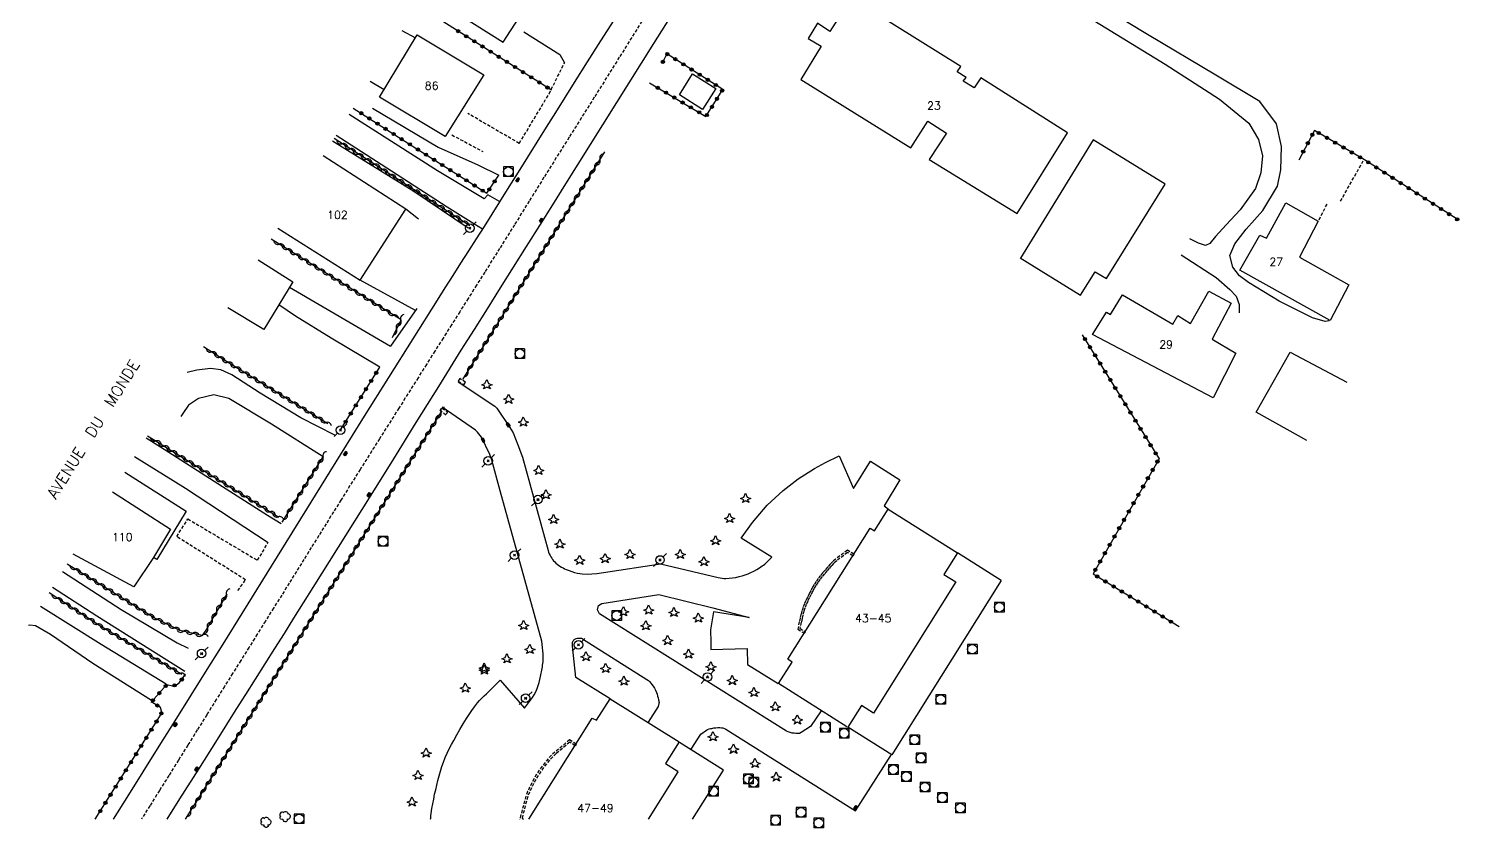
# Model space of a CAD drawing. Header units: millimetres. Extents: x 146000 to 147001, y 141999 to 143000.
# Drawn here: x 146360.1 to 146583.6, y 141998.6 to 142123.5 of the extents above; entities that cross this region are included whole.
import ezdxf
from ezdxf.enums import TextEntityAlignment as Align

# ---------------------------------------------------------------- set-up
doc = ezdxf.new("R2010")
doc.units = ezdxf.units.MM
doc.linetypes.add('DASHED', pattern=[0.75, 0.5, -0.25])
doc.layers.get('0').update_dxf_attribs({"linetype": 'CONTINUOUS'})
for name, color, linetype in [('W0001', 6, 'DASHED'), ('W0008', 7, 'CONTINUOUS'), ('W0014', 7, 'CONTINUOUS'), ('W0017', 7, 'CONTINUOUS'), ('W0101', 7, 'CONTINUOUS'), ('W0104', 1, 'CONTINUOUS'), ('W0112', 1, 'DASHED'), ('W0300', 7, 'CONTINUOUS'), ('W0303', 7, 'CONTINUOUS'), ('W0310', 3, 'CONTINUOUS'), ('W0323', 7, 'CONTINUOUS'), ('W0401', 7, 'CONTINUOUS'), ('W0420', 7, 'CONTINUOUS'), ('W0473', 7, 'CONTINUOUS'), ('W0989', 7, 'CONTINUOUS'), ('W0991', 7, 'CONTINUOUS')]:
    doc.layers.add(name, color=color, linetype=linetype)
doc.styles.get("Standard").update_dxf_attribs({"font": 'romans.shx', "width": 0.85})

# ---------------------------------------------------------------- blocks, each defined once
blk = doc.blocks.new('T401')
for p, q in [((-0.3, 0.3), (0, 0.3)), ((-0.3, -0.25), (-0.3, 0.3)), ((-0.3, 0.15), (0, 0.15)), ((-0.3, 0), (0, 0)), ((0, 0.3), (0, -0.25)), ((-0.3, -0.15), (0, -0.15)), ((-0.3, -0.25), (-0.3, -0.3)), ((-0.3, -0.3), (0, -0.3)), ((0, -0.3), (0, -0.25))]:
    blk.add_line(p, q)
blk = doc.blocks.new('T473')
for p, q in [((-0.166667, 0.166667), (0.166667, -0.166667)), ((-0.166667, -0.166667), (0.166667, 0.166667)), ((0.500001, 0.500001), (1.000002, 1.000002)), ((-1.000002, -1.000002), (-0.500001, -0.500001))]:
    blk.add_line(p, q)
blk.add_ellipse((0, 0), major_axis=(0.471405, 0.471405), ratio=1, start_param=5.4977871438, end_param=11.780972451)
blk = doc.blocks.new('T303')
for p, q in [((-0.77, 0), (-0.28, 0.21)), ((-0.28, -0.21), (-0.77, 0)), ((-0.28, 0.21), (0, 0.83)), ((0, 0.83), (0.28, 0.21)), ((0.28, 0.21), (0.83, 0)), ((0.83, 0), (0.28, -0.21)), ((-0.49, -0.63), (-0.28, -0.21)), ((0, -0.35), (-0.49, -0.63)), ((0.56, -0.63), (0, -0.35)), ((0.28, -0.21), (0.56, -0.63))]:
    blk.add_line(p, q)
blk = doc.blocks.new('T420')
for p, q in [((0.75, 0.75), (-0.75, 0.75)), ((-0.75, 0.75), (-0.75, -0.75)), ((0.75, 0.75), (0.75, -0.75)), ((0.75, -0.75), (-0.75, -0.75))]:
    blk.add_line(p, q)
blk.add_ellipse((0, 0), major_axis=(-0.53, 0.53), ratio=1, start_param=3.926991, end_param=10.210176)
blk = doc.blocks.new('T300')
for p, q in [((-0.8, 0.51), (-0.86, 0.34)), ((-0.86, 0.34), (-0.86, 0.17)), ((-0.86, 0.17), (-0.74, 0.06)), ((-0.69, 0.63), (-0.8, 0.51)), ((-0.8, -0.06), (-0.74, 0.06)), ((-0.74, 0.06), (-0.69, 0.11)), ((-0.57, 0.69), (-0.69, 0.63)), ((-0.46, 0.69), (-0.57, 0.69)), ((-0.29, 0.63), (-0.46, 0.69)), ((-0.29, 0.63), (-0.17, 0.74)), ((-0.23, 0.57), (-0.29, 0.63)), ((-0.17, 0.74), (-0.06, 0.8)), ((-0.06, 0.8), (0.06, 0.8)), ((0.06, 0.8), (0.23, 0.74)), ((0.23, 0.74), (0.34, 0.63)), ((0.34, 0.63), (0.4, 0.51)), ((0.46, 0.46), (0.34, 0.46)), ((0.4, 0.51), (0.4, 0.46)), ((0.57, 0.4), (0.46, 0.46)), ((0.57, 0.4), (0.69, 0.29)), ((0.69, 0.29), (0.74, 0.17)), ((0.74, 0.06), (0.69, -0.17)), ((0.74, 0.17), (0.74, 0.06)), ((-0.8, -0.17), (-0.8, -0.06)), ((-0.8, -0.23), (-0.8, -0.17)), ((-0.74, -0.34), (-0.8, -0.23)), ((-0.69, -0.4), (-0.74, -0.34)), ((-0.51, -0.46), (-0.69, -0.4)), ((-0.4, -0.46), (-0.51, -0.46)), ((-0.4, -0.46), (-0.34, -0.46)), ((-0.34, -0.46), (-0.34, -0.4)), ((-0.34, -0.51), (-0.34, -0.46)), ((-0.29, -0.63), (-0.34, -0.51)), ((-0.17, -0.74), (-0.29, -0.63)), ((-0.06, -0.8), (-0.17, -0.74)), ((0.06, -0.8), (-0.06, -0.8)), ((0.17, -0.74), (0.06, -0.8)), ((0.23, -0.69), (0.17, -0.74)), ((0.29, -0.46), (0.23, -0.46)), ((0.29, -0.63), (0.23, -0.69)), ((0.46, -0.4), (0.29, -0.46)), ((0.34, -0.51), (0.29, -0.63)), ((0.34, -0.51), (0.34, -0.46)), ((0.57, -0.34), (0.46, -0.4)), ((0.63, -0.29), (0.57, -0.34)), ((0.69, -0.17), (0.63, -0.29))]:
    blk.add_line(p, q)
blk = doc.blocks.new('t323o')
at = {"color": 0, "linetype": 'Continuous'}
for radius in [0.25, 0.15]:
    blk.add_circle((0, 0), radius, dxfattribs=at)
blk = doc.blocks.new('t310o')
at = {"color": 0, "linetype": 'Continuous'}
for centre, start, end in [((-0.5, 0.38), 216.8699, 323.1304), ((0.5, -0.37), 36.8699, 143.1303)]:
    blk.add_arc(centre, 0.625, start, end, dxfattribs=at)

msp = doc.modelspace()

# ---------------------------------------------------------------- linework, layer by layer
at = {"layer": 'W0001'}
msp.add_lwpolyline([(146456.32, 142125.31), (146452.4, 142119.05), (146448.48, 142112.79), (146444.55, 142106.54), (146440.63, 142100.29), (146438.32, 142096.58), (146436.02, 142092.88), (146433.7, 142089.18), (146431.38, 142085.48), (146430.09, 142083.42), (146428.78, 142081.36), (146427.48, 142079.29), (146426.18, 142077.23), (146424.87, 142075.17), (146423.57, 142073.11), (146422.26, 142071.04), (146420.96, 142068.98), (146417.95, 142064.2), (146414.93, 142059.43), (146411.92, 142054.65), (146408.91, 142049.86), (146407.75, 142048.01), (146406.59, 142046.15), (146405.44, 142044.3), (146404.28, 142042.44), (146403.13, 142040.58), (146401.97, 142038.72), (146400.81, 142036.86), (146399.66, 142035.01), (146398.38, 142032.97), (146397.1, 142030.93), (146395.83, 142028.89), (146394.55, 142026.85), (146393.27, 142024.81), (146391.99, 142022.77), (146390.71, 142020.73), (146389.44, 142018.69), (146387.95, 142016.32), (146386.47, 142013.94), (146384.99, 142011.57), (146383.51, 142009.2), (146382.03, 142006.83), (146380.55, 142004.46), (146379.06, 142002.09), (146377.74, 142000)], dxfattribs=at)
at = {"layer": 'W0008'}
for points in [[(146444.05, 142099.25), (146457.81, 142121.19)], [(146413.64, 142050.64), (146417.15, 142056.3), (146420.66, 142061.96), (146424.18, 142067.61), (146427.71, 142073.26), (146429.75, 142076.51), (146431.79, 142079.76), (146433.83, 142083.01), (146435.88, 142086.26), (146437.92, 142089.5), (146439.97, 142092.75), (146442.01, 142096), (146444.05, 142099.25)], [(146427.21, 142068.32), (146432.93, 142064.53), (146433.28, 142064.2), (146435.28, 142061.22), (146435.79, 142060.36), (146436.53, 142058.5), (146437.26, 142056.56), (146441.26, 142041.99), (146441.34, 142041.72), (146441.45, 142041.47), (146441.57, 142041.22), (146441.7, 142040.97), (146441.84, 142040.77), (146441.98, 142040.57), (146442.14, 142040.38), (146442.31, 142040.19), (146442.5, 142040.01), (146442.7, 142039.85), (146442.91, 142039.69), (146443.12, 142039.54), (146443.36, 142039.39), (146443.61, 142039.25), (146443.86, 142039.11), (146444.12, 142039), (146444.54, 142038.83), (146444.97, 142038.67), (146445.4, 142038.54), (146445.85, 142038.45), (146446.61, 142038.35), (146447.37, 142038.3), (146448.13, 142038.31), (146448.9, 142038.4), (146449.95, 142038.56), (146458.83, 142039.91), (146467.85, 142037.74), (146468.15, 142037.68), (146468.45, 142037.64), (146468.75, 142037.62), (146469.06, 142037.62), (146469.58, 142037.64), (146470.09, 142037.7), (146470.6, 142037.78), (146471.11, 142037.89), (146471.58, 142038.02), (146472.05, 142038.17), (146472.52, 142038.34), (146472.97, 142038.54), (146473.43, 142038.76), (146473.87, 142039.01), (146474.31, 142039.28), (146474.73, 142039.57), (146474.93, 142039.71), (146475.13, 142039.85), (146475.31, 142040.01), (146475.49, 142040.18), (146476.22, 142040.95), (146471.44, 142043.89), (146473.18, 142046.33), (146475.51, 142049.07), (146478.01, 142051.35), (146480.34, 142053.19), (146482.9, 142054.81), (146484.6, 142055.73), (146486.73, 142056.79), (146488.98, 142051.67), (146491.62, 142055.91), (146496.23, 142053.04), (146493.76, 142048.94), (146494.42, 142048.47)], [(146404.58, 142036.18), (146413.64, 142050.64)], [(146381.78, 142000), (146383.76, 142003.16), (146386.69, 142007.81), (146389.62, 142012.46), (146392.55, 142017.12), (146394.05, 142019.5), (146395.56, 142021.88), (146397.06, 142024.26), (146398.57, 142026.65), (146400.07, 142029.03), (146401.57, 142031.41), (146403.08, 142033.79), (146404.58, 142036.18)], [(146483.91, 142016.92), (146482.28, 142014.45), (146480.83, 142013.51), (146480.55, 142013.39), (146480.25, 142013.36), (146479.97, 142013.38), (146479.69, 142013.41), (146479.39, 142013.45), (146479.08, 142013.52), (146478.79, 142013.63), (146478.51, 142013.77), (146449.3, 142032.1), (146448.97, 142032.71), (146449.16, 142033.36), (146449.68, 142033.71), (146458.57, 142035.08), (146467, 142033.02), (146472.66, 142031.49), (146467.13, 142032.41), (146466.66, 142029.57), (146466.68, 142027.59), (146466.7, 142026.53), (146472.36, 142026.67), (146472.44, 142024.17), (146477.24, 142021.2)], [(146450.95, 142018.81), (146445.63, 142022.15), (146445.11, 142027.01), (146445.1, 142027.1), (146445.09, 142027.19), (146445.08, 142027.29), (146445.07, 142027.38), (146445.07, 142027.48), (146445.08, 142027.57), (146445.1, 142027.67), (146445.13, 142027.76), (146445.19, 142027.88), (146445.27, 142027.98), (146445.36, 142028.07), (146445.47, 142028.14), (146445.66, 142028.22), (146445.86, 142028.27), (146446.07, 142028.3), (146446.27, 142028.3), (146446.37, 142028.29), (146446.48, 142028.27), (146446.57, 142028.23), (146446.67, 142028.18), (146456.71, 142021.84), (146456.94, 142021.67), (146457.14, 142021.48), (146457.32, 142021.27), (146457.49, 142021.05), (146457.7, 142020.76), (146457.89, 142020.45), (146458.05, 142020.13), (146458.2, 142019.8), (146458.3, 142019.52), (146458.39, 142019.23), (146458.45, 142018.94), (146458.51, 142018.65), (146458.55, 142018.51), (146458.58, 142018.36), (146458.6, 142018.21), (146458.58, 142018.06), (146458.46, 142017.62), (146456.93, 142015.15)], [(146463.61, 142010.93), (146465.15, 142013.29), (146466.01, 142013.92), (146466.2, 142014.03), (146466.41, 142014.1), (146466.62, 142014.14), (146466.83, 142014.18), (146467.15, 142014.24), (146467.47, 142014.29), (146467.8, 142014.31), (146468.12, 142014.3), (146468.36, 142014.28), (146468.59, 142014.24), (146468.82, 142014.17), (146469.03, 142014.07), (146489.32, 142001.28), (146494.9, 142010.1)]]:
    msp.add_lwpolyline(points, dxfattribs=at)
at = {"layer": 'W0014'}
for points in [[(146457.81, 142121.19), (146464.32, 142131.56)], [(146451.54, 142124.86), (146449.47, 142121.61), (146447.4, 142118.35), (146445.34, 142115.09), (146443.88, 142112.77), (146442.42, 142110.44), (146440.97, 142108.11), (146439.52, 142105.78), (146438.07, 142103.44), (146436.62, 142101.11), (146435.16, 142098.78), (146433.7, 142096.46), (146432.49, 142094.53), (146431.27, 142092.62), (146430.04, 142090.7), (146428.82, 142088.78), (146427.6, 142086.86), (146426.38, 142084.95), (146425.16, 142083.03), (146423.94, 142081.11), (146420.14, 142075.07), (146416.34, 142069.03), (146412.56, 142062.98), (146408.79, 142056.93)], [(146420.75, 142079.77), (146416.64, 142073.88)], [(146422.91, 142000), (146422.93, 142000.15), (146422.97, 142000.52), (146423.02, 142000.88), (146423.13, 142001.64), (146423.26, 142002.39), (146423.4, 142003.13), (146423.55, 142003.88), (146423.71, 142004.6), (146423.87, 142005.32), (146424.05, 142006.04), (146424.25, 142006.75), (146424.46, 142007.47), (146424.68, 142008.2), (146424.92, 142008.91), (146425.19, 142009.62), (146425.49, 142010.3), (146425.82, 142010.97), (146426.18, 142011.64), (146426.53, 142012.29), (146427.01, 142013.16), (146427.5, 142014.03), (146428.01, 142014.88), (146428.53, 142015.73), (146428.94, 142016.35), (146429.35, 142016.97), (146429.78, 142017.57), (146430.24, 142018.15), (146430.58, 142018.54), (146430.94, 142018.9), (146431.31, 142019.25), (146431.67, 142019.6), (146433.78, 142021.69), (146437.59, 142017.33), (146438.83, 142018.99), (146439.12, 142019.43), (146439.35, 142019.91), (146439.54, 142020.39), (146439.72, 142020.88), (146439.87, 142021.35), (146440, 142021.82), (146440.11, 142022.3), (146440.21, 142022.79), (146440.26, 142023.04), (146440.3, 142023.29), (146440.35, 142023.54), (146440.39, 142023.79), (146440.42, 142024.05), (146440.45, 142024.3), (146440.48, 142024.56), (146440.49, 142024.81), (146440.5, 142025.31), (146440.49, 142025.82), (146440.46, 142026.32), (146440.41, 142026.82), (146440.29, 142027.79), (146433.81, 142051.29), (146432.46, 142056.09), (146432.18, 142056.99), (146430.87, 142059.7), (146430.25, 142060.49), (146429.94, 142060.78), (146424.71, 142064.37)], [(146408.79, 142056.93), (146406.48, 142053.24), (146404.19, 142049.55), (146401.9, 142045.85), (146399.61, 142042.15), (146397.33, 142038.45), (146395.04, 142034.75), (146392.75, 142031.05), (146390.44, 142027.36), (146387.95, 142023.37), (146385.45, 142019.38), (146382.95, 142015.38), (146380.46, 142011.39), (146377.96, 142007.39), (146375.47, 142003.4), (146373.35, 142000)]]:
    msp.add_lwpolyline(points, dxfattribs=at)
at = {"layer": 'W0017'}
for points in [[(146563.31, 142077.88), (146562.69, 142077.74), (146560.68, 142078.34), (146555.5, 142080.95), (146550.67, 142083.85), (146549.29, 142084.92), (146548.25, 142086.26), (146547.79, 142088.05), (146548.57, 142089.91), (146550.31, 142092.17), (146552.92, 142095.09), (146555.23, 142098.91), (146555.73, 142101.44), (146555.85, 142105.11), (146555.08, 142108.67), (146552.48, 142112.14), (146545.6, 142116.23), (146534.89, 142122.59), (146510.25, 142137.57), (146491.58, 142149.28), (146484.23, 142154.46), (146482.3, 142155.9)], [(146480.69, 142153.39), (146490.43, 142147.26), (146507.4, 142136.47), (146523.32, 142126.8), (146537.69, 142117.95), (146546.15, 142112.51), (146550.76, 142108.75), (146552.25, 142106.21), (146552.89, 142103.67), (146552.6, 142100.99), (146551.81, 142098.56), (146549.39, 142095.23), (146547.2, 142092.84), (146545.56, 142091.02), (146544.67, 142089.94), (146543.96, 142089.66), (146542.86, 142090.01), (146541.51, 142090.7)], [(146437.48, 142123), (146443.12, 142119.46), (146443.83, 142118.18)], [(146433.68, 142096.5), (146431.87, 142097.53), (146431.31, 142096.93), (146424, 142101.29), (146410.21, 142110.13)], [(146413.82, 142111.09), (146424.08, 142104.99), (146430.28, 142102.25), (146433.58, 142100.64)], [(146408.16, 142106.86), (146416.8, 142101.29), (146425.51, 142095.67), (146429.67, 142093.07), (146431.02, 142092.23)], [(146428.77, 142092.32), (146420.3, 142098.05), (146411.43, 142103.53), (146407.59, 142105.95)], [(146421, 142093.73), (146419.06, 142095.3)], [(146540.15, 142088.17), (146545.64, 142084.65), (146547.77, 142082.78), (146548.76, 142081.72), (146549.24, 142080.41), (146549.26, 142079.11)], [(146400.88, 142083.12), (146416.64, 142073.88)], [(146420.56, 142079.5), (146411.89, 142084.2)], [(146414.99, 142070.61), (146407.39, 142075.15), (146401.81, 142078.6), (146399.21, 142080.39)], [(146407.95, 142060.01), (146402.64, 142062.73), (146396.28, 142066.58), (146391.86, 142069.41), (146390.15, 142070.2), (146388.51, 142070.44), (146386.41, 142070.13), (146384.9, 142069.77)], [(146406.15, 142056.62), (146398.04, 142061.7), (146391.41, 142065.75), (146389.06, 142066.32), (146386.64, 142065.74), (146385.08, 142064.67), (146384.23, 142063.41), (146383.89, 142062.94)], [(146378.5, 142059.56), (146380.71, 142058.18), (146390.97, 142051.6), (146397.43, 142047.49), (146399.57, 142046.21)], [(146397.53, 142043.19), (146384.63, 142051.65), (146376.66, 142056.63)], [(146365.42, 142038.69), (146374.55, 142032.75), (146383.32, 142027.54), (146385.03, 142026.69)], [(146384.54, 142023.05), (146370.77, 142031.72), (146363.84, 142036.18)], [(146381.6, 142021.08), (146371.43, 142027.3), (146361.98, 142033.22)], [(146379.33, 142018.52), (146370.14, 142024.32), (146363.55, 142028.83), (146361.2, 142030.22), (146360.32, 142030.33), (146360.11, 142030.24)]]:
    msp.add_lwpolyline(points, dxfattribs=at)
at = {"layer": 'W0101'}
for points in [[(146439.61, 142129.76), (146427.94, 142137.17), (146422.66, 142128.75), (146434.26, 142121.43)], [(146480.77, 142115.6), (146497.92, 142104.92), (146500.6, 142109.08), (146503.5, 142107.2), (146500.83, 142103.09), (146514.58, 142094.65), (146522.42, 142107.26), (146508.89, 142115.83), (146507.82, 142114.29), (146506.14, 142115.32), (146506.59, 142115.89), (146505.2, 142116.79), (146505.76, 142117.63), (146488.62, 142128.34), (146485.3, 142123.09), (146483.36, 142124.39), (146481.91, 142121.97), (146483.95, 142120.79)], [(146420.83, 142122.54), (146431.21, 142116.29), (146425.2, 142106.68), (146414.93, 142112.84)], [(146563.46, 142077.9), (146549.36, 142085.77), (146552.46, 142091.27), (146553.5, 142090.77), (146556.54, 142096.31), (146561.6, 142093.43), (146558.67, 142087.82), (146566.36, 142083.47)], [(146547.99, 142080.63), (146545, 142075), (146548.69, 142072.79), (146545.2, 142065.83), (146526.34, 142075.71), (146528.49, 142079.21), (146529.12, 142078.85), (146530.99, 142081.93), (146538.85, 142077.36), (146539.66, 142078.68), (146541.61, 142077.45), (146544.5, 142082.51)]]:
    msp.add_lwpolyline(points, close=True, dxfattribs=at)
for points in [[(146515.01, 142087.72), (146524.43, 142081.88), (146526.74, 142085.54), (146528.52, 142084.46), (146537.69, 142099.24), (146526.45, 142106.15), (146515.08, 142087.66)], [(146411.89, 142084.2), (146419.06, 142095.3), (146406.14, 142103.64)], [(146399.06, 142092.35), (146411.89, 142084.2)], [(146395.96, 142087.4), (146401.39, 142083.95), (146396.85, 142076.52)], [(146396.85, 142076.52), (146391.26, 142079.91)], [(146373.23, 142051.15), (146382.3, 142045.31), (146379.64, 142040.9)], [(146487.93, 142014.44), (146477.27, 142021.17), (146479.38, 142024.55), (146478.72, 142024.97), (146491.58, 142045.47), (146492.25, 142045.04), (146494.38, 142048.43), (146505.22, 142041.63), (146503.1, 142038.24), (146504.96, 142037.07), (146492.1, 142016.57), (146490.24, 142017.74), (146488.11, 142014.35)], [(146379.64, 142040.9), (146376.57, 142036.32), (146367.1, 142041.38)], [(146438.24, 142000), (146448.17, 142015.8), (146448.85, 142015.46), (146450.98, 142018.78), (146461.74, 142012.08), (146459.6, 142008.69), (146461.46, 142007.52), (146461.56, 142007.39), (146456.91, 142000)]]:
    msp.add_lwpolyline(points, dxfattribs=at)
at = {"layer": 'W0104'}
for points in [[(146418.43, 142123.23), (146420.55, 142122.08)], [(146413.46, 142115.31), (146415.65, 142114.02)], [(146559.8, 142059.17), (146551.91, 142063.61), (146557.18, 142072.97)], [(146557.18, 142072.97), (146566.04, 142068.26)], [(146375.16, 142054.23), (146384.74, 142048.1)], [(146384.74, 142048.1), (146380.14, 142040.58), (146379.64, 142040.9)], [(146512.06, 142037.27), (146505.22, 142041.63)], [(146512.06, 142037.27), (146494.95, 142010.06), (146488.09, 142014.36)], [(146463.85, 142000), (146468.66, 142007.64), (146461.81, 142011.98)]]:
    msp.add_lwpolyline(points, dxfattribs=at)
msp.add_lwpolyline([(146465.42, 142110.89), (146461.79, 142113.17), (146463.84, 142116.44), (146467.47, 142114.17)], close=True, dxfattribs=at)
at = {"layer": 'W0112'}
for points in [[(146436.77, 142105.59), (146441.43, 142113.34), (146443.83, 142118.18)], [(146436.77, 142105.59), (146428.74, 142110.26)], [(146426.23, 142106.93), (146431.08, 142104.32)], [(146565.07, 142096.56), (146568.63, 142102.87)], [(146561.71, 142093.66), (146563.02, 142096.2)], [(146392.82, 142035.7), (146393.98, 142037.41), (146383.25, 142044.14), (146385, 142046.91), (146395.88, 142040.44), (146397.49, 142043.11)], [(146489.05, 142041.39), (146488.03, 142042.03), (146486.17, 142040.61), (146485.74, 142040.24), (146485.34, 142039.83), (146484.96, 142039.4), (146484.59, 142038.97), (146484.21, 142038.53), (146483.84, 142038.08), (146483.49, 142037.61), (146483.15, 142037.13), (146482.85, 142036.66), (146482.58, 142036.18), (146482.31, 142035.69), (146482.06, 142035.2), (146481.8, 142034.68), (146481.55, 142034.16), (146481.32, 142033.63), (146481.11, 142033.08), (146480.93, 142032.53), (146480.78, 142031.97), (146480.65, 142031.4), (146480.52, 142030.84), (146480.28, 142029.69), (146481.27, 142029.04)], [(146488.89, 142041.14), (146488.05, 142041.67), (146486.36, 142040.37), (146485.93, 142040.01), (146485.55, 142039.61), (146485.18, 142039.19), (146484.82, 142038.78), (146484.45, 142038.34), (146484.08, 142037.89), (146483.73, 142037.44), (146483.4, 142036.97), (146483.11, 142036.5), (146482.83, 142036.03), (146482.58, 142035.55), (146482.33, 142035.07), (146482.07, 142034.56), (146481.83, 142034.04), (146481.6, 142033.52), (146481.39, 142032.99), (146481.22, 142032.44), (146481.07, 142031.89), (146480.94, 142031.33), (146480.82, 142030.77), (146480.62, 142029.83), (146481.43, 142029.29)], [(146489.05, 142041.39), (146488.89, 142041.14)], [(146481.43, 142029.29), (146481.27, 142029.04)], [(146445.66, 142011.73), (146444.63, 142012.38), (146442.34, 142010.48), (146441.79, 142009.97), (146441.27, 142009.42), (146440.79, 142008.84), (146440.34, 142008.25), (146439.89, 142007.63), (146439.47, 142007), (146439.09, 142006.34), (146438.73, 142005.67), (146438.39, 142005), (146438.08, 142004.31), (146437.81, 142003.6), (146437.6, 142002.88), (146436.86, 142000.02), (146436.9, 142000)], [(146445.5, 142011.47), (146444.66, 142012.01), (146442.53, 142010.25), (146441.99, 142009.75), (146441.49, 142009.21), (146441.02, 142008.65), (146440.58, 142008.07), (146440.14, 142007.46), (146439.73, 142006.84), (146439.35, 142006.2), (146438.99, 142005.54), (146438.67, 142004.88), (146438.36, 142004.2), (146438.1, 142003.51), (146437.89, 142002.8), (146437.2, 142000.16), (146437.44, 142000)], [(146445.66, 142011.73), (146445.5, 142011.47)]]:
    msp.add_lwpolyline(points, dxfattribs=at)
for points in [[(146427.49, 142068.83), (146427.24, 142068.46), (146428.11, 142067.88), (146428.38, 142068.26)], [(146424.39, 142063.86), (146424.64, 142064.2), (146425.55, 142063.68), (146425.3, 142063.12)]]:
    msp.add_lwpolyline(points, close=True, dxfattribs=at)
at = {"layer": 'W0310'}
for points in [[(146429.07, 142092.72), (146414.52, 142102.1), (146407.84, 142106.35)], [(146427.94, 142068.71), (146450.14, 142104.29)], [(146416.94, 142075.28), (146418.31, 142078.01), (146397.99, 142090.64)], [(146406.86, 142061.79), (146390.76, 142071.68), (146387.44, 142073.81)], [(146384.63, 142000), (146424.61, 142063.64)], [(146378.71, 142059.9), (146380.29, 142058.89), (146399.23, 142047.16)], [(146399.74, 142046.41), (146406.15, 142056.62)], [(146391.07, 142035.2), (146389.34, 142032.26), (146388.01, 142029.83), (146387.25, 142028.7), (146383.75, 142029.46), (146379.64, 142031.52), (146366.15, 142039.86)], [(146384.05, 142022.61), (146371.26, 142030.23), (146363.32, 142035.36)]]:
    msp.add_lwpolyline(points, dxfattribs=at)
at = {"layer": 'W0323'}
for points in [[(146441.8, 142113.92), (146420.87, 142127.13)], [(146457.12, 142115.04), (146465.94, 142109.81), (146468.57, 142114.02), (146459.82, 142119.61), (146459.06, 142118.02)], [(146410.82, 142111.11), (146417.9, 142106.57), (146431.7, 142097.79), (146433.58, 142100.64)], [(146583.43, 142093.64), (146568.82, 142103.01), (146561.02, 142107.6), (146558.55, 142102.97)], [(146524.73, 142075.7), (146536.72, 142056.3), (146526.41, 142038.32), (146539.85, 142030.08)], [(146408.85, 142060.84), (146414.97, 142070.61)], [(146370.53, 142000), (146380.84, 142016.42), (146380.88, 142016.88), (146380.71, 142017.42), (146380.31, 142017.72), (146379.53, 142018.18), (146379.27, 142018.26), (146381.72, 142021.02), (146382.61, 142020.84), (146383.24, 142020.97), (146383.69, 142021.34), (146384.26, 142022.11), (146384.62, 142022.71)]]:
    msp.add_lwpolyline(points, dxfattribs=at)

# ---------------------------------------------------------------- block references
at = {"layer": 'W0300'}
for p in [(146397.23, 141999.49), (146400.23, 142000.39)]:
    msp.add_blockref('T300', p, dxfattribs=at)
at = {"layer": 'W0303'}
for p in [(146431.69, 142067.87), (146435.11, 142065.6), (146437.4, 142062.02), (146439.79, 142054.48), (146440.94, 142050.68), (146472.11, 142050.09), (146442.12, 142046.82), (146469.61, 142046.98), (146467.42, 142043.51), (146443.1, 142042.95), (146454.05, 142041.35), (146461.91, 142041.36), (146446.19, 142040.44), (146450.17, 142040.7), (146465.6, 142040.23), (146453.03, 142032.38), (146456.98, 142032.65), (146460.91, 142032.28), (146437.44, 142030.26), (146456.53, 142030.19), (146464.73, 142031.4), (146459.95, 142027.89), (146438.41, 142026.5), (146463.21, 142025.78), (146431.28, 142023.58), (146431.28, 142023.27), (146434.83, 142025.05), (146447.18, 142025.38), (146450.25, 142023.52), (146466.7, 142023.82), (146453.1, 142021.54), (146470.03, 142021.64), (146428.33, 142020.46), (146473.42, 142019.77), (146476.77, 142017.55), (146480.2, 142015.49), (146467.02, 142012.85), (146422.21, 142010.33), (146470.23, 142010.91), (146473.59, 142008.68), (146420.93, 142006.82), (146476.9, 142006.57), (146420.01, 142002.67)]:
    msp.add_blockref('T303', p, dxfattribs=at)
at = {"layer": 'W0310'}
for p, rotation in [((146409.11, 142105.54), 147.5856783319974), ((146410.37, 142104.74), 147.5856783319974), ((146411.64, 142103.93), 147.5856783319974), ((146412.91, 142103.13), 147.5856783319974), ((146414.17, 142102.33), 147.5856783319974), ((146448.58, 142101.8), 58.04066761439247), ((146449.38, 142103.07), 58.04066761439247), ((146415.43, 142101.52), 147.1864375673465), ((146416.69, 142100.7), 147.1864375673465), ((146417.95, 142099.89), 147.1864375673465), ((146446.99, 142099.25), 58.04066761439247), ((146447.79, 142100.53), 58.04066761439247), ((146419.22, 142099.08), 147.1864375673465), ((146420.48, 142098.26), 147.1864375673465), ((146421.74, 142097.45), 147.1864375673465), ((146446.2, 142097.98), 58.04066761439247), ((146423, 142096.64), 147.1864375673465), ((146424.26, 142095.83), 147.1864375673465), ((146425.52, 142095.01), 147.1864375673465), ((146444.61, 142095.44), 58.04066761439247), ((146445.41, 142096.71), 58.04066761439247), ((146426.78, 142094.2), 147.1864375673465), ((146428.04, 142093.39), 147.1864375673465), ((146443.02, 142092.89), 58.04066761439247), ((146443.82, 142094.16), 58.04066761439247), ((146441.44, 142090.34), 58.04066761439247), ((146442.23, 142091.62), 58.04066761439247), ((146399.27, 142089.85), 148.1242351708333), ((146400.54, 142089.06), 148.1242351708333), ((146401.81, 142088.27), 148.1242351708333), ((146440.64, 142089.07), 58.04066761439247), ((146403.09, 142087.48), 148.1242351708333), ((146404.36, 142086.68), 148.1242351708333), ((146439.05, 142086.53), 58.04066761439247), ((146439.85, 142087.8), 58.04066761439247), ((146405.64, 142085.89), 148.1242351708333), ((146406.91, 142085.1), 148.1242351708333), ((146408.18, 142084.31), 148.1242351708333), ((146437.47, 142083.98), 58.04066761439247), ((146438.26, 142085.25), 58.04066761439247), ((146409.46, 142083.51), 148.1242351708333), ((146410.73, 142082.72), 148.1242351708333), ((146412, 142081.93), 148.1242351708333), ((146435.88, 142081.44), 58.04066761439247), ((146436.67, 142082.71), 58.04066761439247), ((146413.28, 142081.14), 148.1242351708333), ((146414.55, 142080.35), 148.1242351708333), ((146415.83, 142079.55), 148.1242351708333), ((146435.08, 142080.16), 58.04066761439247), ((146417.1, 142078.76), 148.1242351708333), ((146418.27, 142077.94), 63.47692374525356), ((146433.5, 142077.62), 58.04066761439247), ((146434.29, 142078.89), 58.04066761439247), ((146417.6, 142076.6), 63.47692374525356), ((146431.91, 142075.07), 58.04066761439247), ((146432.7, 142076.35), 58.04066761439247), ((146388.7, 142073), 147.374725652955), ((146430.32, 142072.53), 58.04066761439247), ((146431.11, 142073.8), 58.04066761439247), ((146389.96, 142072.19), 147.374725652955), ((146391.23, 142071.39), 148.434017147035), ((146392.51, 142070.61), 148.434017147035), ((146429.53, 142071.26), 58.04066761439247), ((146393.79, 142069.82), 148.434017147035), ((146395.06, 142069.03), 148.434017147035), ((146396.34, 142068.25), 148.434017147035), ((146428.73, 142069.98), 58.04066761439247), ((146397.62, 142067.46), 148.434017147035), ((146398.9, 142066.68), 148.434017147035), ((146400.18, 142065.89), 148.434017147035), ((146401.46, 142065.11), 148.434017147035), ((146402.73, 142064.32), 148.434017147035), ((146424.53, 142063.51), 57.86244866490199), ((146404.01, 142063.54), 148.434017147035), ((146405.29, 142062.75), 148.434017147035), ((146406.57, 142061.97), 148.434017147035), ((146423.73, 142062.24), 57.86244866490199), ((146422.14, 142059.7), 57.86244866490199), ((146422.93, 142060.97), 57.86244866490199), ((146379.98, 142059.09), 327.4895385936052), ((146381.25, 142058.3), 328.2184432663309), ((146382.52, 142057.51), 328.2184432663309), ((146420.54, 142057.16), 57.86244866490199), ((146421.34, 142058.43), 57.86244866490199), ((146383.8, 142056.72), 328.2184432663309), ((146385.07, 142055.93), 328.2184432663309), ((146386.35, 142055.14), 328.2184432663309), ((146405.33, 142055.3), 57.8751888177866), ((146406.12, 142056.57), 57.8751888177866), ((146418.94, 142054.62), 57.86244866490199), ((146419.74, 142055.89), 57.86244866490199), ((146387.62, 142054.35), 328.2184432663309), ((146388.9, 142053.56), 328.2184432663309), ((146390.17, 142052.77), 328.2184432663309), ((146403.73, 142052.76), 57.8751888177866), ((146404.53, 142054.03), 57.8751888177866), ((146418.15, 142053.35), 57.86244866490199), ((146391.45, 142051.98), 328.2184432663309), ((146392.72, 142051.19), 328.2184432663309), ((146394, 142050.4), 328.2184432663309), ((146402.14, 142050.22), 57.8751888177866), ((146402.93, 142051.49), 57.8751888177866), ((146416.55, 142050.81), 57.86244866490199), ((146417.35, 142052.08), 57.86244866490199), ((146395.28, 142049.61), 328.2184432663309), ((146396.55, 142048.82), 328.2184432663309), ((146397.83, 142048.03), 328.2184432663309), ((146401.34, 142048.95), 57.8751888177866), ((146414.95, 142048.27), 57.86244866490199), ((146415.75, 142049.54), 57.86244866490199), ((146399.1, 142047.24), 328.2184432663309), ((146400.54, 142047.68), 57.8751888177866), ((146413.36, 142045.73), 57.86244866490199), ((146414.16, 142047), 57.86244866490199), ((146412.56, 142044.46), 57.86244866490199), ((146410.96, 142041.92), 57.86244866490199), ((146411.76, 142043.19), 57.86244866490199), ((146367.42, 142039.07), 148.2835670743385), ((146409.37, 142039.37), 57.86244866490199), ((146410.17, 142040.65), 57.86244866490199), ((146368.7, 142038.28), 148.2835670743385), ((146369.98, 142037.5), 148.2835670743385), ((146407.77, 142036.83), 57.86244866490199), ((146408.57, 142038.1), 57.86244866490199), ((146364.58, 142034.54), 147.1235029271194), ((146371.25, 142036.71), 148.2835670743385), ((146372.53, 142035.92), 148.2835670743385), ((146373.8, 142035.13), 148.2835670743385), ((146391.03, 142035.12), 239.4502979005741), ((146406.18, 142034.29), 57.86244866490199), ((146406.98, 142035.56), 57.86244866490199), ((146365.84, 142033.73), 147.1235029271194), ((146367.1, 142032.91), 147.1235029271194), ((146375.08, 142034.34), 148.2835670743385), ((146376.36, 142033.55), 148.2835670743385), ((146377.63, 142032.76), 148.2835670743385), ((146389.5, 142032.54), 239.4502979005741), ((146390.27, 142033.83), 239.4502979005741), ((146405.38, 142033.02), 57.86244866490199), ((146368.36, 142032.1), 147.1235029271194), ((146369.62, 142031.29), 147.1235029271194), ((146370.88, 142030.47), 147.1235029271194), ((146378.91, 142031.98), 148.2835670743385), ((146380.21, 142031.24), 153.2957465227101), ((146381.55, 142030.56), 153.2957465227101), ((146388.06, 142029.91), 241.3961541831028), ((146388.78, 142031.23), 241.3961541831028), ((146403.78, 142030.48), 57.86244866490199), ((146404.58, 142031.75), 57.86244866490199), ((146372.16, 142029.69), 149.2271164149834), ((146373.45, 142028.92), 149.2271164149834), ((146374.74, 142028.15), 149.2271164149834), ((146382.89, 142029.89), 153.2957465227101), ((146384.28, 142029.34), 167.8181198070248), ((146385.74, 142029.03), 167.8181198070248), ((146387.21, 142028.71), 167.8181198070248), ((146402.19, 142027.94), 57.86244866490199), ((146402.99, 142029.21), 57.86244866490199), ((146376.03, 142027.39), 149.2271164149834), ((146377.32, 142026.62), 149.2271164149834), ((146378.61, 142025.85), 149.2271164149834), ((146400.59, 142025.4), 57.86244866490199), ((146401.39, 142026.67), 57.86244866490199), ((146379.89, 142025.08), 149.2271164149834), ((146381.18, 142024.32), 149.2271164149834), ((146382.47, 142023.55), 149.2271164149834), ((146399.79, 142024.13), 57.86244866490199), ((146383.76, 142022.78), 149.2271164149834), ((146398.2, 142021.59), 57.86244866490199), ((146399, 142022.86), 57.86244866490199), ((146396.6, 142019.05), 57.86244866490199), ((146397.4, 142020.32), 57.86244866490199), ((146395.01, 142016.51), 57.86244866490199), ((146395.8, 142017.78), 57.86244866490199), ((146394.21, 142015.24), 57.86244866490199), ((146392.61, 142012.7), 57.86244866490199), ((146393.41, 142013.97), 57.86244866490199), ((146391.02, 142010.16), 57.86244866490199), ((146391.81, 142011.43), 57.86244866490199), ((146389.42, 142007.62), 57.86244866490199), ((146390.22, 142008.89), 57.86244866490199), ((146388.62, 142006.35), 57.86244866490199), ((146387.03, 142003.81), 57.86244866490199), ((146387.82, 142005.08), 57.86244866490199), ((146385.43, 142001.27), 57.86244866490199), ((146386.23, 142002.54), 57.86244866490199)]:
    msp.add_blockref('t310o', p, dxfattribs=dict(at, rotation=rotation))
at = {"layer": 'W0323'}
for p, rotation in [((146427.22, 142123.13), 147.7512377423371), ((146428.48, 142122.33), 147.7512377423371), ((146429.75, 142121.53), 147.7512377423371), ((146431.02, 142120.73), 147.7512377423371), ((146432.29, 142119.93), 147.7512377423371), ((146433.56, 142119.13), 147.7512377423371), ((146434.83, 142118.33), 147.7512377423371), ((146459.21, 142118.34), 244.4131456227498), ((146459.9, 142119.55), 147.4420825211451), ((146461.16, 142118.75), 147.4420825211451), ((146462.43, 142117.94), 147.4420825211451), ((146436.1, 142117.53), 147.7512377423371), ((146437.36, 142116.72), 147.7512377423371), ((146438.63, 142115.92), 147.7512377423371), ((146463.69, 142117.13), 147.4420825211451), ((146464.96, 142116.33), 147.4420825211451), ((146466.22, 142115.52), 147.4420825211451), ((146439.9, 142115.12), 147.7512377423371), ((146441.17, 142114.32), 147.7512377423371), ((146458.41, 142114.27), 329.3678502787125), ((146459.7, 142113.51), 329.3678502787125), ((146467.48, 142114.71), 147.4420825211451), ((146468.46, 142113.84), 57.9676604168862), ((146460.99, 142112.75), 329.3678502787125), ((146462.28, 142111.98), 329.3678502787125), ((146463.57, 142111.22), 329.3678502787125), ((146466.87, 142111.3), 57.9676604168862), ((146467.67, 142112.57), 57.9676604168862), ((146412.09, 142110.3), 327.3429010067822), ((146413.35, 142109.49), 327.3429010067822), ((146414.61, 142108.68), 327.3429010067822), ((146464.87, 142110.45), 329.3678502787125), ((146466.07, 142110.02), 57.9676604168862), ((146415.88, 142107.87), 327.3429010067822), ((146417.14, 142107.06), 327.3429010067822), ((146560.66, 142106.94), 241.9210904905387), ((146561.66, 142107.22), 149.4985237139458), ((146562.96, 142106.46), 149.4985237139458), ((146418.4, 142106.25), 327.5183323261203), ((146419.67, 142105.45), 327.5183323261203), ((146420.93, 142104.64), 327.5183323261203), ((146559.25, 142104.3), 241.9210904905387), ((146559.96, 142105.62), 241.9210904905387), ((146564.25, 142105.7), 149.4985237139458), ((146565.54, 142104.94), 149.4985237139458), ((146422.2, 142103.83), 327.5183323261203), ((146423.46, 142103.03), 327.5183323261203), ((146424.73, 142102.22), 327.5183323261203), ((146566.83, 142104.17), 149.4985237139458), ((146568.13, 142103.41), 149.4985237139458), ((146569.41, 142102.63), 147.3360773073163), ((146425.99, 142101.42), 327.5183323261203), ((146427.26, 142100.61), 327.5183323261203), ((146428.53, 142099.81), 327.5183323261203), ((146570.67, 142101.82), 147.3360773073163), ((146571.93, 142101.01), 147.3360773073163), ((146573.19, 142100.2), 147.3360773073163), ((146429.79, 142099), 327.5183323261203), ((146431.06, 142098.2), 327.5183323261203), ((146432.1, 142098.41), 56.61212260147493), ((146432.93, 142099.66), 56.61212260147493), ((146574.46, 142099.39), 147.3360773073163), ((146575.72, 142098.58), 147.3360773073163), ((146576.98, 142097.77), 147.3360773073163), ((146578.24, 142096.96), 147.3360773073163), ((146579.51, 142096.15), 147.3360773073163), ((146580.77, 142095.34), 147.3360773073163), ((146582.03, 142094.53), 147.3360773073163), ((146583.3, 142093.72), 147.3360773073163), ((146525.15, 142075.02), 301.7004867412005), ((146525.94, 142073.75), 301.7004867412005), ((146526.73, 142072.47), 301.7004867412005), ((146527.52, 142071.19), 301.7004867412005), ((146413.63, 142068.47), 57.93037679851765), ((146414.42, 142069.74), 57.93037679851765), ((146528.31, 142069.92), 301.7004867412005), ((146529.1, 142068.64), 301.7004867412005), ((146412.83, 142067.2), 57.93037679851765), ((146529.88, 142067.37), 301.7004867412005), ((146411.24, 142064.65), 57.93037679851765), ((146412.04, 142065.93), 57.93037679851765), ((146530.67, 142066.09), 301.7004867412005), ((146531.46, 142064.81), 301.7004867412005), ((146409.65, 142062.11), 57.93037679851765), ((146410.44, 142063.38), 57.93037679851765), ((146532.25, 142063.54), 301.7004867412005), ((146533.04, 142062.26), 301.7004867412005), ((146533.82, 142060.98), 301.7004867412005), ((146534.61, 142059.71), 301.7004867412005), ((146535.4, 142058.43), 301.7004867412005), ((146536.19, 142057.16), 301.7004867412005), ((146536.47, 142055.87), 240.1693979717931), ((146534.98, 142053.27), 240.1693979717931), ((146535.73, 142054.57), 240.1693979717931), ((146533.49, 142050.67), 240.1693979717931), ((146534.23, 142051.97), 240.1693979717931), ((146532.74, 142049.37), 240.1693979717931), ((146531.25, 142046.76), 240.1693979717931), ((146532, 142048.06), 240.1693979717931), ((146529.76, 142044.16), 240.1693979717931), ((146530.5, 142045.46), 240.1693979717931), ((146529.01, 142042.86), 240.1693979717931), ((146527.52, 142040.26), 240.1693979717931), ((146528.26, 142041.56), 240.1693979717931), ((146526.77, 142038.96), 240.1693979717931), ((146527.06, 142037.92), 328.4951059478262), ((146528.34, 142037.14), 328.4951059478262), ((146529.62, 142036.35), 328.4951059478262), ((146530.9, 142035.57), 328.4951059478262), ((146532.18, 142034.78), 328.4951059478262), ((146533.46, 142034), 328.4951059478262), ((146534.74, 142033.22), 328.4951059478262), ((146536.01, 142032.43), 328.4951059478262), ((146537.29, 142031.65), 328.4951059478262), ((146538.57, 142030.86), 328.4951059478262), ((146384.04, 142021.81), 53.84925846997135), ((146380.54, 142019.69), 48.51202169548605), ((146381.53, 142020.81), 48.51202169548605), ((146382.91, 142020.9), 11.73512525713176), ((146379.54, 142018.56), 48.51202169548605), ((146380.23, 142017.76), 149.5535727889312), ((146380.1, 142015.24), 57.87224325244458), ((146380.85, 142016.53), 85.46620885489982), ((146378.5, 142012.7), 57.87224325244458), ((146379.3, 142013.97), 57.87224325244458), ((146377.7, 142011.43), 57.87224325244458), ((146376.11, 142008.89), 57.87224325244458), ((146376.91, 142010.16), 57.87224325244458), ((146374.51, 142006.35), 57.87224325244458), ((146375.31, 142007.62), 57.87224325244458), ((146372.92, 142003.81), 57.87224325244458), ((146373.72, 142005.08), 57.87224325244458), ((146372.12, 142002.54), 57.87224325244458), ((146371.32, 142001.27), 57.87224325244458)]:
    msp.add_blockref('t323o', p, dxfattribs=dict(at, rotation=rotation))
at = {"layer": 'W0401'}
for p, rotation in [((146436.39, 142099.95), 147.9952448423597), ((146440.34, 142093.51), 327.8122622532622), ((146434.91, 142061.52), 213.9512261097763), ((146431.25, 142059.3), 25.68141929906523), ((146409.47, 142057.18), 148.1113853790065), ((146413.41, 142050.61), 327.9294887899871), ((146382.93, 142014.81), 148.0135224285786), ((146386.48, 142007.76), 327.8180508385838), ((146489.45, 142001.7), 327.6799102626202)]:
    msp.add_blockref('T401', p, dxfattribs=dict(at, rotation=rotation))
at = {"layer": 'W0420'}
for p in [(146435.06, 142101.16), (146436.86, 142072.72), (146415.48, 142043.4), (146511.77, 142033.11), (146451.99, 142031.81), (146507.54, 142026.56), (146502.61, 142018.69), (146484.57, 142014.34), (146487.53, 142013.4), (146498.52, 142012.39), (146495.22, 142007.74), (146499.51, 142009.55), (146472.55, 142006.28), (146473.37, 142005.75), (146497.24, 142006.64), (146467.11, 142004.33), (146500.14, 142004.99), (146502.86, 142003.36), (146480.78, 142001.05), (146505.67, 142001.72), (146402.37, 142000.05), (146476.8, 141999.8), (146483.54, 141999.38)]:
    msp.add_blockref('T420', p, dxfattribs=at)
at = {"layer": 'W0473'}
for p in [(146429.05, 142092.34), (146408.85, 142060.79), (146431.91, 142055.99), (146439.69, 142049.93), (146436.01, 142041.26), (146458.76, 142040.5), (146387.14, 142025.89), (146446.01, 142027.22), (146466.18, 142022.21), (146437.76, 142018.9)]:
    msp.add_blockref('T473', p, dxfattribs=at)

# ---------------------------------------------------------------- texts
at = {"layer": 'W0989'}
msp.add_text('AVENUE  DU  MONDE  ', height=1.75, rotation=58.0788, dxfattribs=at).set_placement((146364.36, 142049.89))
at = {"layer": 'W0991'}
for s, p in [('86', (146423.08, 142114.61)), ('23', (146501.55, 142111.49)), ('102', (146408.36, 142094.41)), ('27', (146555.03, 142087.1)), ('29', (146537.83, 142074.17)), ('110', (146374.75, 142044.08)), ('43-45', (146492.07, 142031.39)), ('47-49', (146448.67, 142001.73))]:
    msp.add_text(s, height=1.25, dxfattribs=at).set_placement(p, align=Align.MIDDLE_CENTER)

doc.saveas('drawing.dxf')
